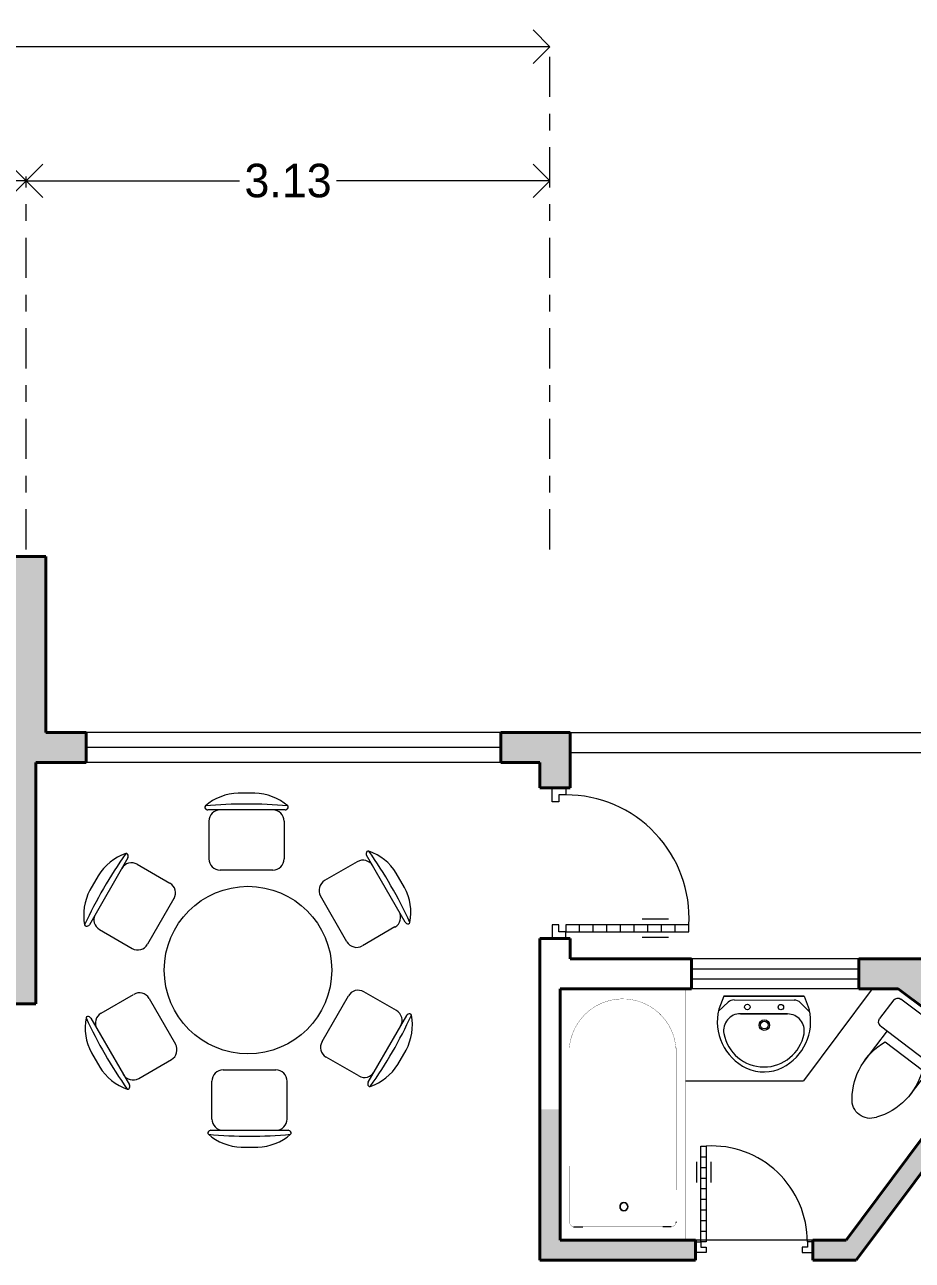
# Model space of a CAD drawing. Header units: millimetres. Extents: x 3491 to 3974, y 1583 to 1976.
# Drawn here: x 3959.2 to 3964.5, y 1968.39 to 1975.77 of the extents above; entities that cross this region are included whole.
import ezdxf

# ---------------------------------------------------------------- set-up
doc = ezdxf.new("R2010")
doc.units = ezdxf.units.MM
doc.linetypes.add('ACAD_ISO10W100', pattern=[18, 12, -3, 0, -3])
doc.layers.get('0').update_dxf_attribs({"lineweight": 5})
doc.layers.get('DEFPOINTS').update_dxf_attribs({"lineweight": 5})
for name, color, linetype, lineweight in [('cOtAs 1', 254, 'Continuous', 5), ('COTAS GRUP', 200, 'Continuous', 5), ('FURNITURE', 220, 'Continuous', 5), ('GROUND', 2, 'Continuous', 5), ('Muro1', 162, 'Continuous', 40), ('PUB_H', 13, 'Continuous', 5), ('Puertas', 52, 'Continuous', 5), ('TOILET', 4, 'Continuous', 5), ('W', 2, 'Continuous', 5), ('WC', 10, 'Continuous', 5)]:
    doc.layers.add(name, color=color, linetype=linetype, lineweight=lineweight)
doc.styles.add('century', font='GOTHIC.TTF')
doc.styles.add('DIM_FONT', font='SIMPLEX.shx', dxfattribs={"width": 0.8})
doc.styles.get("Standard").update_dxf_attribs({"font": 'arial.ttf'})
doc.dimstyles.new('Cotas', dxfattribs={"dimtxt": 0.05, "dimasz": 0.05, "dimexe": 0.025, "dimexo": 0, "dimgap": 0.1, "dimtad": 0, "dimtih": 1, "dimtoh": 1, "dimdec": 4, "dimzin": 1, "dimdsep": 46, "dimtxsty": 'Standard', "dimblk": 'ARCHTICK', "dimcen": 2.5, "dimclrd": 252, "dimclre": 250, "dimclrt": 3, "dimadec": 3, "dimazin": 0, "dimtfac": 1, "dimtdec": 4, "dimtmove": 0, "dimatfit": 3, "dimldrblk": 'ARCHTICK', "dimfxl": 0, "dimlwd": 0, "dimlwe": 0, "dimarcsym": 0})

# ---------------------------------------------------------------- blocks, each defined once
blk = doc.blocks.new('_Open90')
at = {"color": 0, "linetype": 'ByBlock', "lineweight": -2}
for p, q in [((-0.5, 0.5), (0, 0)), ((0, 0), (-1, 0)), ((0, 0), (-0.5, -0.5))]:
    blk.add_line(p, q, dxfattribs=at)
blk = doc.blocks.new('*D3392')
at = {"layer": 'cOtAs 1', "color": 250, "linetype": 'ACAD_ISO10W100', "lineweight": 5, "ltscale": 0.02, "transparency": 16777216}
for p, q in [((3959.2082, 1972.6338), (3959.2082, 1974.8588)), ((3962.3364, 1972.6338), (3962.3364, 1974.8588))]:
    blk.add_line(p, q, dxfattribs=at)
at = {"layer": 'cOtAs 1', "color": 252, "linetype": 'Continuous', "lineweight": 5, "ltscale": 0.02, "transparency": 16777216}
for p, q in [((3959.4082, 1974.8338), (3960.4825, 1974.8338)), ((3962.1364, 1974.8338), (3961.0621, 1974.8338))]:
    blk.add_line(p, q, dxfattribs=at)
at = {"layer": 'DEFPOINTS', "color": 0, "linetype": 'ACAD_ISO10W100', "ltscale": 0.02, "transparency": 16777216}
for p in [(3959.2082, 1974.8338), (3959.2082, 1972.6338), (3962.3364, 1972.6338)]:
    blk.add_point(p, dxfattribs=at)
at = {"layer": 'cOtAs 1', "color": 252, "linetype": 'ACAD_ISO10W100', "lineweight": 5, "ltscale": 0.02, "transparency": 16777216, "xscale": 0.2, "yscale": 0.2, "zscale": 0.2, "rotation": 180}
blk.add_blockref('_Open90', (3959.2082, 1974.8338), dxfattribs=at)
at = {"layer": 'cOtAs 1', "color": 252, "linetype": 'ACAD_ISO10W100', "lineweight": 5, "ltscale": 0.02, "transparency": 16777216, "xscale": 0.2, "yscale": 0.2, "zscale": 0.2}
blk.add_blockref('_Open90', (3962.3364, 1974.8338), dxfattribs=at)
at = {"layer": 'cOtAs 1', "color": 1, "linetype": 'ACAD_ISO10W100', "lineweight": 5, "ltscale": 0.02, "transparency": 16777216, "insert": (3960.7723, 1974.8338), "char_height": 0.2, "attachment_point": 5, "style": 'century'}
blk.add_mtext('3.13', dxfattribs=at)
blk = doc.blocks.new('_ArchTick')
at = {"layer": 'COTAS GRUP', "color": 0, "const_width": 0.15}
blk.add_lwpolyline([(-0.5, -0.5), (0.5, 0.5)], dxfattribs=at)
blk = doc.blocks.new('*D3393')
at = {"layer": 'cOtAs 1', "color": 250, "linetype": 'ACAD_ISO10W100', "lineweight": 5, "ltscale": 0.02, "transparency": 16777216}
for p, q in [((3956.2364, 1972.6338), (3956.2364, 1974.8588)), ((3959.2082, 1972.6338), (3959.2082, 1974.8588))]:
    blk.add_line(p, q, dxfattribs=at)
at = {"layer": 'cOtAs 1', "color": 252, "linetype": 'Continuous', "lineweight": 5, "ltscale": 0.02, "transparency": 16777216}
for p, q in [((3956.4364, 1974.8338), (3957.4302, 1974.8338)), ((3959.0082, 1974.8338), (3958.0144, 1974.8338))]:
    blk.add_line(p, q, dxfattribs=at)
at = {"layer": 'DEFPOINTS', "color": 0, "linetype": 'ACAD_ISO10W100', "ltscale": 0.02, "transparency": 16777216}
for p in [(3956.2364, 1974.8338), (3956.2364, 1972.6338), (3959.2082, 1972.6338)]:
    blk.add_point(p, dxfattribs=at)
at = {"layer": 'cOtAs 1', "color": 252, "linetype": 'ACAD_ISO10W100', "lineweight": 5, "ltscale": 0.02, "transparency": 16777216, "xscale": 0.2, "yscale": 0.2, "zscale": 0.2, "rotation": 180}
blk.add_blockref('_Open90', (3956.2364, 1974.8338), dxfattribs=at)
at = {"layer": 'cOtAs 1', "color": 252, "linetype": 'ACAD_ISO10W100', "lineweight": 5, "ltscale": 0.02, "transparency": 16777216, "xscale": 0.2, "yscale": 0.2, "zscale": 0.2}
blk.add_blockref('_Open90', (3959.2082, 1974.8338), dxfattribs=at)
at = {"layer": 'cOtAs 1', "color": 1, "linetype": 'ACAD_ISO10W100', "lineweight": 5, "ltscale": 0.02, "transparency": 16777216, "insert": (3957.7223, 1974.8338), "char_height": 0.2, "attachment_point": 5, "style": 'century'}
blk.add_mtext('2.97', dxfattribs=at)
blk = doc.blocks.new('*D3399')
at = {"layer": 'cOtAs 1', "color": 250, "linetype": 'ACAD_ISO10W100', "lineweight": 5, "ltscale": 0.02, "transparency": 16777216}
for p, q in [((3943.3364, 1972.6338), (3943.3364, 1975.6588)), ((3962.3364, 1972.6338), (3962.3364, 1975.6588))]:
    blk.add_line(p, q, dxfattribs=at)
at = {"layer": 'cOtAs 1', "color": 252, "linetype": 'Continuous', "lineweight": 5, "ltscale": 0.02, "transparency": 16777216}
for p, q in [((3943.5364, 1975.6338), (3952.4835, 1975.6338)), ((3962.1364, 1975.6338), (3953.1893, 1975.6338))]:
    blk.add_line(p, q, dxfattribs=at)
at = {"layer": 'DEFPOINTS', "color": 0, "linetype": 'ACAD_ISO10W100', "ltscale": 0.02, "transparency": 16777216}
for p in [(3943.3364, 1975.6338), (3943.3364, 1972.6338), (3962.3364, 1972.6338)]:
    blk.add_point(p, dxfattribs=at)
at = {"layer": 'cOtAs 1', "color": 252, "linetype": 'ACAD_ISO10W100', "lineweight": 5, "ltscale": 0.02, "transparency": 16777216, "xscale": 0.2, "yscale": 0.2, "zscale": 0.2, "rotation": 180}
blk.add_blockref('_Open90', (3943.3364, 1975.6338), dxfattribs=at)
at = {"layer": 'cOtAs 1', "color": 252, "linetype": 'ACAD_ISO10W100', "lineweight": 5, "ltscale": 0.02, "transparency": 16777216, "xscale": 0.2, "yscale": 0.2, "zscale": 0.2}
blk.add_blockref('_Open90', (3962.3364, 1975.6338), dxfattribs=at)
at = {"layer": 'cOtAs 1', "color": 1, "linetype": 'ACAD_ISO10W100', "lineweight": 5, "ltscale": 0.02, "transparency": 16777216, "insert": (3952.8364, 1975.6338), "char_height": 0.2, "attachment_point": 5, "style": 'century'}
blk.add_mtext('19.00', dxfattribs=at)
blk = doc.blocks.new('M_E4')
for p, q in [((670.2, -79.9), (670.2, -136.6)), ((670.2, -85.9), (670.2, -97)), ((670, -662.9), (670, -613.6))]:
    blk.add_line(p, q)
at = {"const_width": 1.5}
for points in [[(-750, -750), (-750, 0)], [(-750, 0), (750, 0)], [(750, 0), (750, -750)], [(607.9, -55.9), (640.2, -55.9)], [(670, -89.8), (670, -656.4)], [(670, -662.9), (670, -654.6)], [(750, -750), (-750, -750)]]:
    blk.add_lwpolyline(points, dxfattribs=at)
for points in [[(-399.3, -55.8, 0.930688), (-387.6, -693, 0.930688)], [(670.2, -85.9, 0.414214), (640.2, -55.9, 0.414214)], [(670, -89.8, 0.041784), (669.6, -84.8, 0.412615)], [(640, -692.9, 0.414214), (670, -662.9, 0.414214)]]:
    blk.add_lwpolyline(points, format="xyb", dxfattribs=at)
at = {"const_width": 1.5, "flags": 128}
for points in [[(-399.3, -55.8), (607.9, -55.9)], [(-399.3, -694.2), (645.3, -692.5)]]:
    blk.add_lwpolyline(points, dxfattribs=at)
for radius in [25, 23]:
    blk.add_circle((550, -381.2), radius)
blk.add_arc((640, -662.9), 30, 270, 280.17596)
at = {"width": 0.8, "flags": 9}
for tag in ['XSIZE', 'YSIZE']:
    blk.add_attdef(tag, (0, 0), '', height=0.5, dxfattribs=at)
blk = doc.blocks.new('M_E24TTP')
at = {"layer": 'TOILET', "color": 7}
for p, q in [((-169.7, 200.4), (-169.7, 430.4)), ((169.7, 200.4), (169.7, 430.4)), ((-139.7, 260.4), (139.7, 260.4)), ((-250, 30), (-250, 170)), ((-220, 200), (220, 200)), ((250, 170), (250, 30)), ((220, 0), (-220, 0))]:
    blk.add_line(p, q, dxfattribs=at)
for centre, radius, start, end in [((0, 589.6), 109.8, 33.45086, 146.54914), ((227.4, 412.8), 397.5, 143.36186, 202.54952), ((-227.4, 412.8), 397.5, 337.45048, 36.63814), ((-220, 170), 30, 90, 180), ((220, 170), 30, 0, 90), ((-220, 30), 30, 180, 270), ((220, 30), 30, 270, 0)]:
    blk.add_arc(centre, radius, start, end, dxfattribs=at)
at = {"style": 'DIM_FONT', "width": 0.8, "flags": 9}
for tag in ['YSIZE', 'XSIZE']:
    blk.add_attdef(tag, (0, 0), '', height=0.5, dxfattribs=at)

msp = doc.modelspace()

# ---------------------------------------------------------------- hatches: boundary and pattern name
at = {"layer": 'PUB_H'}
h = msp.add_hatch(color=256, dxfattribs=at)
h.paths.add_polyline_path([(3956.3464, 1970.0415), (3956.3764, 1970.0415), (3956.3764, 1970.1615), (3956.4964, 1970.1615), (3956.4964, 1970.0415), (3956.5264, 1970.0415), (3958.3264, 1970.0415), (3958.3264, 1969.9215), (3956.5264, 1969.9215), (3956.5264, 1969.8315), (3956.3464, 1969.8315)])
h.paths.add_polyline_path([(3959.1464, 1972.4115), (3958.5714, 1972.4115), (3958.5714, 1972.5915), (3959.3264, 1972.5915), (3959.3264, 1971.5415), (3959.5664, 1971.5415), (3959.5664, 1971.3615), (3959.2664, 1971.3615), (3959.2664, 1969.9215), (3959.0264, 1969.9215), (3959.0264, 1970.0415), (3959.1464, 1970.0415), (3959.1464, 1970.8615)])
for points in [[(3962.0437, 1971.5415), (3962.4564, 1971.5415), (3962.4564, 1971.2115), (3962.2764, 1971.2115), (3962.2764, 1971.3615), (3962.0437, 1971.3615)], [(3964.1814, 1970.1915), (3964.5849, 1970.1915), (3964.7291, 1970.0838), (3964.6528, 1969.9818), (3965.142, 1969.6183), (3965.0711, 1969.5234), (3965.0322, 1969.5525), (3964.1658, 1968.3915), (3963.9064, 1968.3915), (3963.9064, 1968.5115), (3964.1057, 1968.5115), (3964.9353, 1969.6233), (3964.4151, 1970.0115), (3964.1814, 1970.0115)], [(3962.2764, 1969.2915), (3962.3964, 1969.2915), (3962.3964, 1968.5115), (3963.1464, 1968.5115), (3963.2064, 1968.5115), (3963.2064, 1968.5013), (3963.206, 1968.5013), (3963.206, 1968.4377), (3963.2064, 1968.4377), (3963.2064, 1968.3915), (3962.2764, 1968.3915)]]:
    msp.add_hatch(color=256, dxfattribs=at).paths.add_polyline_path(points)

# ---------------------------------------------------------------- linework, layer by layer
at = {"layer": 'FURNITURE', "linetype": 'ByBlock'}
for p, q in [((3960.5739, 1971.1794), (3960.4748, 1971.1794)), ((3960.7543, 1971.0794), (3960.2943, 1971.0794)), ((3960.2993, 1971.0119), (3960.2993, 1970.7869)), ((3960.7493, 1971.0119), (3960.7493, 1970.7869)), ((3961.4718, 1970.4099), (3961.2418, 1970.8083)), ((3959.8158, 1970.7928), (3959.5858, 1970.3944)), ((3959.8718, 1970.7547), (3960.0666, 1970.6422)), ((3961.1858, 1970.7702), (3960.991, 1970.6577)), ((3959.639, 1970.6865), (3959.5894, 1970.6007)), ((3960.6818, 1970.7194), (3960.3668, 1970.7194)), ((3961.4682, 1970.6161), (3961.4186, 1970.702)), ((3960.0913, 1970.55), (3959.9338, 1970.2772)), ((3961.1238, 1970.2927), (3960.9663, 1970.5655)), ((3959.6468, 1970.365), (3959.8416, 1970.2525)), ((3961.4108, 1970.3805), (3961.216, 1970.268)), ((3961.4197, 1969.8816), (3961.2249, 1969.9941)), ((3959.6557, 1969.8661), (3959.8505, 1969.9786)), ((3959.9427, 1969.9539), (3960.1002, 1969.6811)), ((3960.9752, 1969.6966), (3961.1327, 1969.9694)), ((3959.5947, 1969.8367), (3959.8247, 1969.4384)), ((3961.2507, 1969.4538), (3961.4807, 1969.8522)), ((3959.5983, 1969.6305), (3959.6479, 1969.5446)), ((3961.4275, 1969.5601), (3961.4771, 1969.6459)), ((3959.8807, 1969.4764), (3960.0755, 1969.5889)), ((3961.1947, 1969.4919), (3960.9999, 1969.6044)), ((3960.3847, 1969.5272), (3960.6997, 1969.5272)), ((3960.3172, 1969.2347), (3960.3172, 1969.4597)), ((3960.7672, 1969.2347), (3960.7672, 1969.4597)), ((3960.3122, 1969.1672), (3960.7722, 1969.1672)), ((3960.4926, 1969.0672), (3960.5917, 1969.0672))]:
    msp.add_line(p, q, dxfattribs=at)
msp.add_circle((3960.5332, 1970.1233), 0.5, dxfattribs=at)
for centre, radius, start, end in [((3960.4845, 1970.8639), 0.3156, 91.76514, 130.72654), ((3960.5642, 1970.8639), 0.3156, 49.27346, 88.23486), ((3960.2851, 1971.0955), 0.01, 130.72654, 202.66999), ((3960.2943, 1971.0994), 0.02, 202.66999, 270), ((3960.5243, 1968.4015), 2.7127, 84.8023, 95.1977), ((3960.7543, 1971.0994), 0.02, 270, 337.33001), ((3960.7636, 1971.0955), 0.01, 337.33001, 49.27346), ((3960.3668, 1971.0119), 0.0675, 90, 180), ((3960.6818, 1971.0119), 0.0675, 0, 90), ((3962.0199, 1969.2547), 2.7127, 144.8023, 155.1977), ((3959.9073, 1970.5204), 0.3156, 109.27346, 148.23486), ((3959.8064, 1970.8089), 0.01, 37.33001, 109.27346), ((3959.7985, 1970.8028), 0.02, 330, 37.33001), ((3961.2591, 1970.8183), 0.02, 142.66999, 210), ((3961.2511, 1970.8243), 0.01, 70.72654, 142.66999), ((3961.1503, 1970.5359), 0.3156, 31.76514, 70.72654), ((3959.0377, 1969.2701), 2.7127, 24.8023, 35.1977), ((3959.838, 1970.6963), 0.0675, 60, 150), ((3960.3668, 1970.7869), 0.0675, 180, 270), ((3960.6818, 1970.7869), 0.0675, 270, 0), ((3961.2196, 1970.7117), 0.0675, 30, 120), ((3961.0247, 1970.5992), 0.0675, 120, 210), ((3959.8675, 1970.4514), 0.3156, 151.76514, 190.72654), ((3960.0329, 1970.5838), 0.0675, 330, 60), ((3961.1901, 1970.4668), 0.3156, 349.27346, 28.23486), ((3959.6805, 1970.4235), 0.0675, 150, 240), ((3961.3771, 1970.4389), 0.0675, 300, 30), ((3959.5672, 1970.3945), 0.01, 190.72654, 262.66999), ((3959.5685, 1970.4044), 0.02, 262.66999, 330), ((3961.4891, 1970.4199), 0.02, 210, 277.33001), ((3961.4904, 1970.41), 0.01, 277.33001, 349.27346), ((3961.1822, 1970.3264), 0.0675, 210, 300), ((3959.8754, 1970.311), 0.0675, 240, 330), ((3959.8843, 1969.9202), 0.0675, 30, 120), ((3961.1911, 1969.9356), 0.0675, 60, 150), ((3959.8764, 1969.7798), 0.3156, 169.27346, 208.23486), ((3959.5761, 1969.8366), 0.01, 97.33001, 169.27346), ((3962.0288, 1970.9765), 2.7127, 204.8023, 215.1977), ((3959.5774, 1969.8267), 0.02, 30, 97.33001), ((3959.6894, 1969.8077), 0.0675, 120, 210), ((3959.0466, 1970.9919), 2.7127, 324.8023, 335.1977), ((3961.386, 1969.8231), 0.0675, 330, 60), ((3961.199, 1969.7952), 0.3156, 331.76514, 10.72654), ((3961.498, 1969.8422), 0.02, 82.66999, 150), ((3961.4993, 1969.8521), 0.01, 10.72654, 82.66999), ((3961.0336, 1969.6628), 0.0675, 150, 240), ((3960.0418, 1969.6474), 0.0675, 300, 30), ((3959.9162, 1969.7108), 0.3156, 211.76514, 250.72654), ((3961.1592, 1969.7262), 0.3156, 289.27346, 328.23486), ((3959.8469, 1969.5349), 0.0675, 210, 300), ((3960.3847, 1969.4597), 0.0675, 90, 180), ((3960.6997, 1969.4597), 0.0675, 0, 90), ((3961.2285, 1969.5503), 0.0675, 240, 330), ((3959.8154, 1969.4223), 0.01, 250.72654, 322.66999), ((3959.8074, 1969.4284), 0.02, 322.66999, 30), ((3961.268, 1969.4438), 0.02, 150, 217.33001), ((3961.2601, 1969.4377), 0.01, 217.33001, 289.27346), ((3960.3847, 1969.2347), 0.0675, 180, 270), ((3960.6997, 1969.2347), 0.0675, 270, 0), ((3960.3029, 1969.1511), 0.01, 157.33001, 229.27346), ((3960.3122, 1969.1472), 0.02, 90, 157.33001), ((3960.5023, 1969.3827), 0.3156, 229.27346, 268.23486), ((3960.5422, 1971.8451), 2.7127, 264.8023, 275.1977), ((3960.582, 1969.3827), 0.3156, 271.76514, 310.72654), ((3960.7722, 1969.1472), 0.02, 22.66999, 90), ((3960.7814, 1969.1511), 0.01, 310.72654, 22.66999)]:
    msp.add_arc(centre, radius, start, end, dxfattribs=at)
at = {"layer": 'GROUND'}
msp.add_line((3963.9064, 1968.5115), (3963.2064, 1968.5115), dxfattribs=at)
at = {"layer": 'Muro1'}
for points in [[(3959.3264, 1972.5915), (3958.5714, 1972.5915)], [(3959.3264, 1971.5415), (3959.3264, 1972.5915)], [(3959.3264, 1971.5415), (3959.5664, 1971.5415)], [(3959.5664, 1971.5415), (3959.5664, 1971.3615)], [(3962.4564, 1971.5415), (3962.0437, 1971.5415)], [(3962.0437, 1971.5415), (3962.0437, 1971.3615)], [(3962.4564, 1971.2115), (3962.4564, 1971.5415)], [(3959.2664, 1971.3615), (3959.5664, 1971.3615)], [(3959.2664, 1971.3615), (3959.2664, 1969.9215)], [(3962.2764, 1971.3615), (3962.0437, 1971.3615)], [(3962.2764, 1971.2115), (3962.2764, 1971.3615)], [(3962.4564, 1971.2115), (3962.2764, 1971.2115)], [(3962.4564, 1970.3115), (3962.2764, 1970.3115)], [(3962.2764, 1968.3915), (3962.2764, 1970.3115)], [(3962.4564, 1970.1915), (3962.4564, 1970.3115)], [(3962.4564, 1970.1915), (3963.1814, 1970.1915)], [(3963.1814, 1970.1915), (3963.1814, 1970.0115)], [(3964.1814, 1970.1915), (3964.5849, 1970.1915)], [(3964.1814, 1970.1915), (3964.1814, 1970.0115)], [(3962.3964, 1970.0115), (3963.1814, 1970.0115)], [(3962.3964, 1968.5115), (3962.3964, 1970.0115)], [(3964.1814, 1970.0115), (3964.4151, 1970.0115)], [(3964.4151, 1970.0115), (3964.9353, 1969.6233)], [(3959.2664, 1969.9215), (3959.0264, 1969.9215)], [(3964.9353, 1969.6233), (3964.1057, 1968.5115)], [(3965.0322, 1969.5525), (3964.1658, 1968.3915)], [(3962.3964, 1968.5115), (3963.2064, 1968.5115)], [(3963.2064, 1968.3915), (3963.2064, 1968.5115)], [(3963.9064, 1968.3915), (3963.9064, 1968.5115)], [(3963.9064, 1968.5115), (3964.1057, 1968.5115)], [(3962.2764, 1968.3915), (3963.2064, 1968.3915)], [(3963.9064, 1968.3915), (3964.1658, 1968.3915)]]:
    msp.add_lwpolyline(points, dxfattribs=at)
at = {"layer": 'Puertas', "linetype": 'ByBlock'}
for p, q in [((3962.3486, 1971.1282), (3962.3486, 1971.2099)), ((3962.3486, 1971.2099), (3962.3486, 1971.2099)), ((3962.3486, 1971.2099), (3962.4303, 1971.2099)), ((3962.3895, 1971.1691), (3962.3895, 1971.1282)), ((3962.4303, 1971.1691), (3962.3895, 1971.1691)), ((3962.4303, 1971.2099), (3962.4303, 1971.1691)), ((3962.3895, 1971.1282), (3962.3486, 1971.1282)), ((3963.0438, 1970.4273), (3962.8866, 1970.4273)), ((3962.3895, 1970.3927), (3962.3486, 1970.3927)), ((3962.3486, 1970.3927), (3962.3486, 1970.311)), ((3962.3895, 1970.3519), (3962.3895, 1970.3927)), ((3963.1658, 1970.3927), (3962.4303, 1970.3927)), ((3962.4303, 1970.3927), (3962.4303, 1970.3519)), ((3962.5121, 1970.3519), (3962.5121, 1970.3927)), ((3962.5938, 1970.3519), (3962.5938, 1970.3927)), ((3962.6755, 1970.3519), (3962.6755, 1970.3927)), ((3962.7572, 1970.3519), (3962.7572, 1970.3927)), ((3962.839, 1970.3519), (3962.839, 1970.3927)), ((3962.9207, 1970.3519), (3962.9207, 1970.3927)), ((3963.0024, 1970.3519), (3963.0024, 1970.3927)), ((3963.0841, 1970.3519), (3963.0841, 1970.3927)), ((3963.1658, 1970.3519), (3963.1658, 1970.3927)), ((3962.3486, 1970.311), (3962.3486, 1970.311)), ((3962.3486, 1970.311), (3962.4303, 1970.311)), ((3962.4303, 1970.3519), (3962.3895, 1970.3519)), ((3962.4303, 1970.3519), (3963.1658, 1970.3519)), ((3962.4303, 1970.311), (3962.4303, 1970.3519)), ((3963.0438, 1970.3173), (3962.8866, 1970.3173)), ((3964.1814, 1970.1915), (3963.1814, 1970.1915)), ((3963.1814, 1970.1315), (3964.1814, 1970.1315)), ((3963.1814, 1970.0715), (3964.1814, 1970.0715)), ((3964.1814, 1970.0115), (3963.1814, 1970.0115)), ((3963.4013, 1969.9321), (3963.3431, 1969.8778)), ((3963.3742, 1969.9683), (3963.3445, 1969.8898)), ((3963.8549, 1969.9668), (3963.3742, 1969.9683)), ((3963.3771, 1969.9682), (3963.8539, 1969.9668)), ((3963.4356, 1969.9455), (3963.7955, 1969.9444)), ((3963.8311, 1969.9294), (3963.8878, 1969.8715)), ((3963.8549, 1969.9668), (3963.8841, 1969.8882)), ((3963.7554, 1969.8618), (3963.4735, 1969.8627)), ((3963.4735, 1969.8627), (3963.7554, 1969.8618)), ((3963.2378, 1968.5013), (3963.2378, 1969.0733)), ((3963.2378, 1969.0733), (3963.2695, 1969.0733)), ((3963.2695, 1969.0733), (3963.2695, 1968.5013)), ((3963.2109, 1968.9784), (3963.2109, 1968.8561)), ((3963.2378, 1969.0098), (3963.2695, 1969.0098)), ((3963.2964, 1968.9784), (3963.2964, 1968.8561)), ((3963.2378, 1968.9462), (3963.2695, 1968.9462)), ((3963.2378, 1968.8826), (3963.2695, 1968.8826)), ((3963.2378, 1968.8191), (3963.2695, 1968.8191)), ((3963.2378, 1968.7555), (3963.2695, 1968.7555)), ((3963.2378, 1968.692), (3963.2695, 1968.692)), ((3963.2378, 1968.6284), (3963.2695, 1968.6284)), ((3963.2378, 1968.5648), (3963.2695, 1968.5648)), ((3963.206, 1968.5013), (3963.2378, 1968.5013)), ((3963.206, 1968.4377), (3963.206, 1968.5013)), ((3963.206, 1968.4377), (3963.206, 1968.4377)), ((3963.2695, 1968.4377), (3963.206, 1968.4377)), ((3963.2695, 1968.5013), (3963.2378, 1968.5013)), ((3963.2378, 1968.5013), (3963.2378, 1968.4695)), ((3963.2378, 1968.4695), (3963.2695, 1968.4695)), ((3963.2695, 1968.4695), (3963.2695, 1968.4377)), ((3963.8734, 1968.4695), (3963.8416, 1968.4695)), ((3963.8416, 1968.4695), (3963.8416, 1968.4377)), ((3963.8416, 1968.4377), (3963.9051, 1968.4377)), ((3963.9051, 1968.5013), (3963.8734, 1968.5013)), ((3963.8734, 1968.5013), (3963.8734, 1968.4695)), ((3963.9051, 1968.4377), (3963.9051, 1968.5013)), ((3963.9051, 1968.4377), (3963.9051, 1968.4377))]:
    msp.add_line(p, q, dxfattribs=at)
for centre, radius in [((3963.5153, 1969.9028), 0.0163), ((3963.7153, 1969.9022), 0.0163), ((3963.6164, 1969.7951), 0.0316), ((3963.6164, 1969.7951), 0.023)]:
    msp.add_circle(centre, radius, dxfattribs=at)
for centre, radius, start, end in [((3962.4315, 1970.4336), 0.7355, 356.81519, 90.08849), ((3963.4354, 1969.8955), 0.05, 89.82536, 133.00632), ((3963.7954, 1969.8944), 0.05, 44.38608, 89.82536), ((3963.6425, 1969.8155), 0.3071, 166.00049, 244.55499), ((3963.4732, 1969.7627), 0.1, 89.82536, 190.38559), ((3963.5857, 1969.8157), 0.3071, 296.88926, 13.65023), ((3963.7551, 1969.7618), 0.1, 349.26513, 89.82536), ((3963.6142, 1969.7885), 0.2434, 190.38559, 349.26513), ((3963.6138, 1969.766), 0.2502, 245.63247, 296.28818), ((3963.6425, 1969.8155), 0.3071, 266.41435, 266.41893), ((3963.3013, 1968.5022), 0.572, 359.91151, 93.18481)]:
    msp.add_arc(centre, radius, start, end, dxfattribs=at)
at = {"layer": 'W'}
for p, q in [((3962.0437, 1971.5415), (3959.5664, 1971.5415)), ((3962.2764, 1971.5415), (3964.958, 1971.5415)), ((3962.0437, 1971.4515), (3959.5664, 1971.4515)), ((3962.4564, 1971.4215), (3964.9177, 1971.4215)), ((3962.0437, 1971.3615), (3959.5664, 1971.3615)), ((3964.2603, 1970.0115), (3963.8498, 1969.4615)), ((3963.1464, 1969.4615), (3963.8498, 1969.4615))]:
    msp.add_line(p, q, dxfattribs=at)

# ---------------------------------------------------------------- block references
at = {"layer": 'WC', "xscale": -0.001, "yscale": 0.001, "zscale": 0.001}
for name, p, rotation in [('M_E4', (3962.3964, 1969.2615), 90.00000000424077), ('M_E24TTP', (3964.6067, 1969.8174), 142.7269991899076)]:
    msp.add_blockref(name, p, dxfattribs=dict(at, rotation=rotation))

# ---------------------------------------------------------------- texts
at = {"layer": 'FURNITURE', "linetype": 'ByBlock', "text_generation_flag": 4, "width": 0.8}
msp.add_text('饭厅', height=0.000056, rotation=180, dxfattribs=at).set_placement((3960.2002, 1970.0099))
at = {"layer": 'FURNITURE', "linetype": 'ByBlock', "text_generation_flag": 4, "width": 0.8, "flags": 9}
for tag, s in [('XSIZE', '1963'), ('YSIZE', '2112')]:
    msp.add_attdef(tag, (3960.5332, 1970.1233), s, height=0.000056, rotation=180, dxfattribs=at)
at = {"layer": 'Puertas', "linetype": 'ByBlock', "width": 0.8, "flags": 9}
for tag, s in [('XSIZE', '550'), ('YSIZE', '450')]:
    msp.add_attdef(tag, (3963.6145, 1969.9675), s, height=0.0005, rotation=359.82536, dxfattribs=at)

# ---------------------------------------------------------------- dimensions: what is measured, and where the dimension line sits
at = {"layer": 'cOtAs 1', "linetype": 'ACAD_ISO10W100', "lineweight": 5, "ltscale": 0.02}
for p2, distance, picture, middle in [((3943.3364, 1972.6338), -3, '*D3399', (3952.8364, 1975.6338)), ((3959.2082, 1972.6338), -2.2, '*D3392', (3960.7723, 1974.8338))]:
    dim = msp.add_aligned_dim(p1=(3962.3364, 1972.6338), p2=p2, distance=distance, dimstyle='Cotas', override={"dimtxt": 0.2, "dimasz": 0.2, "dimgap": 0.03, "dimdec": 2, "dimtxsty": 'century', "dimblk1": 'Open90', "dimblk2": 'Open90', "dimsah": 1, "dimclrt": 1, "dimlwd": 5, "dimlwe": 5}, dxfattribs=at)
    dim.commit()
    dim.dimension.update_dxf_attribs({"geometry": picture, "text_midpoint": middle})
dim = msp.add_linear_dim(base=(3956.2364, 1974.8338), p1=(3959.2082, 1972.6338), p2=(3956.2364, 1972.6338), dimstyle='Cotas', override={"dimtxt": 0.2, "dimasz": 0.2, "dimgap": 0.03, "dimdec": 2, "dimtxsty": 'century', "dimblk1": 'Open90', "dimblk2": 'Open90', "dimsah": 1, "dimclrt": 1, "dimlwd": 5, "dimlwe": 5}, dxfattribs=at)
dim.commit()
dim.dimension.update_dxf_attribs({"geometry": '*D3393', "text_midpoint": (3957.7223, 1974.8338)})

doc.saveas('drawing.dxf')
